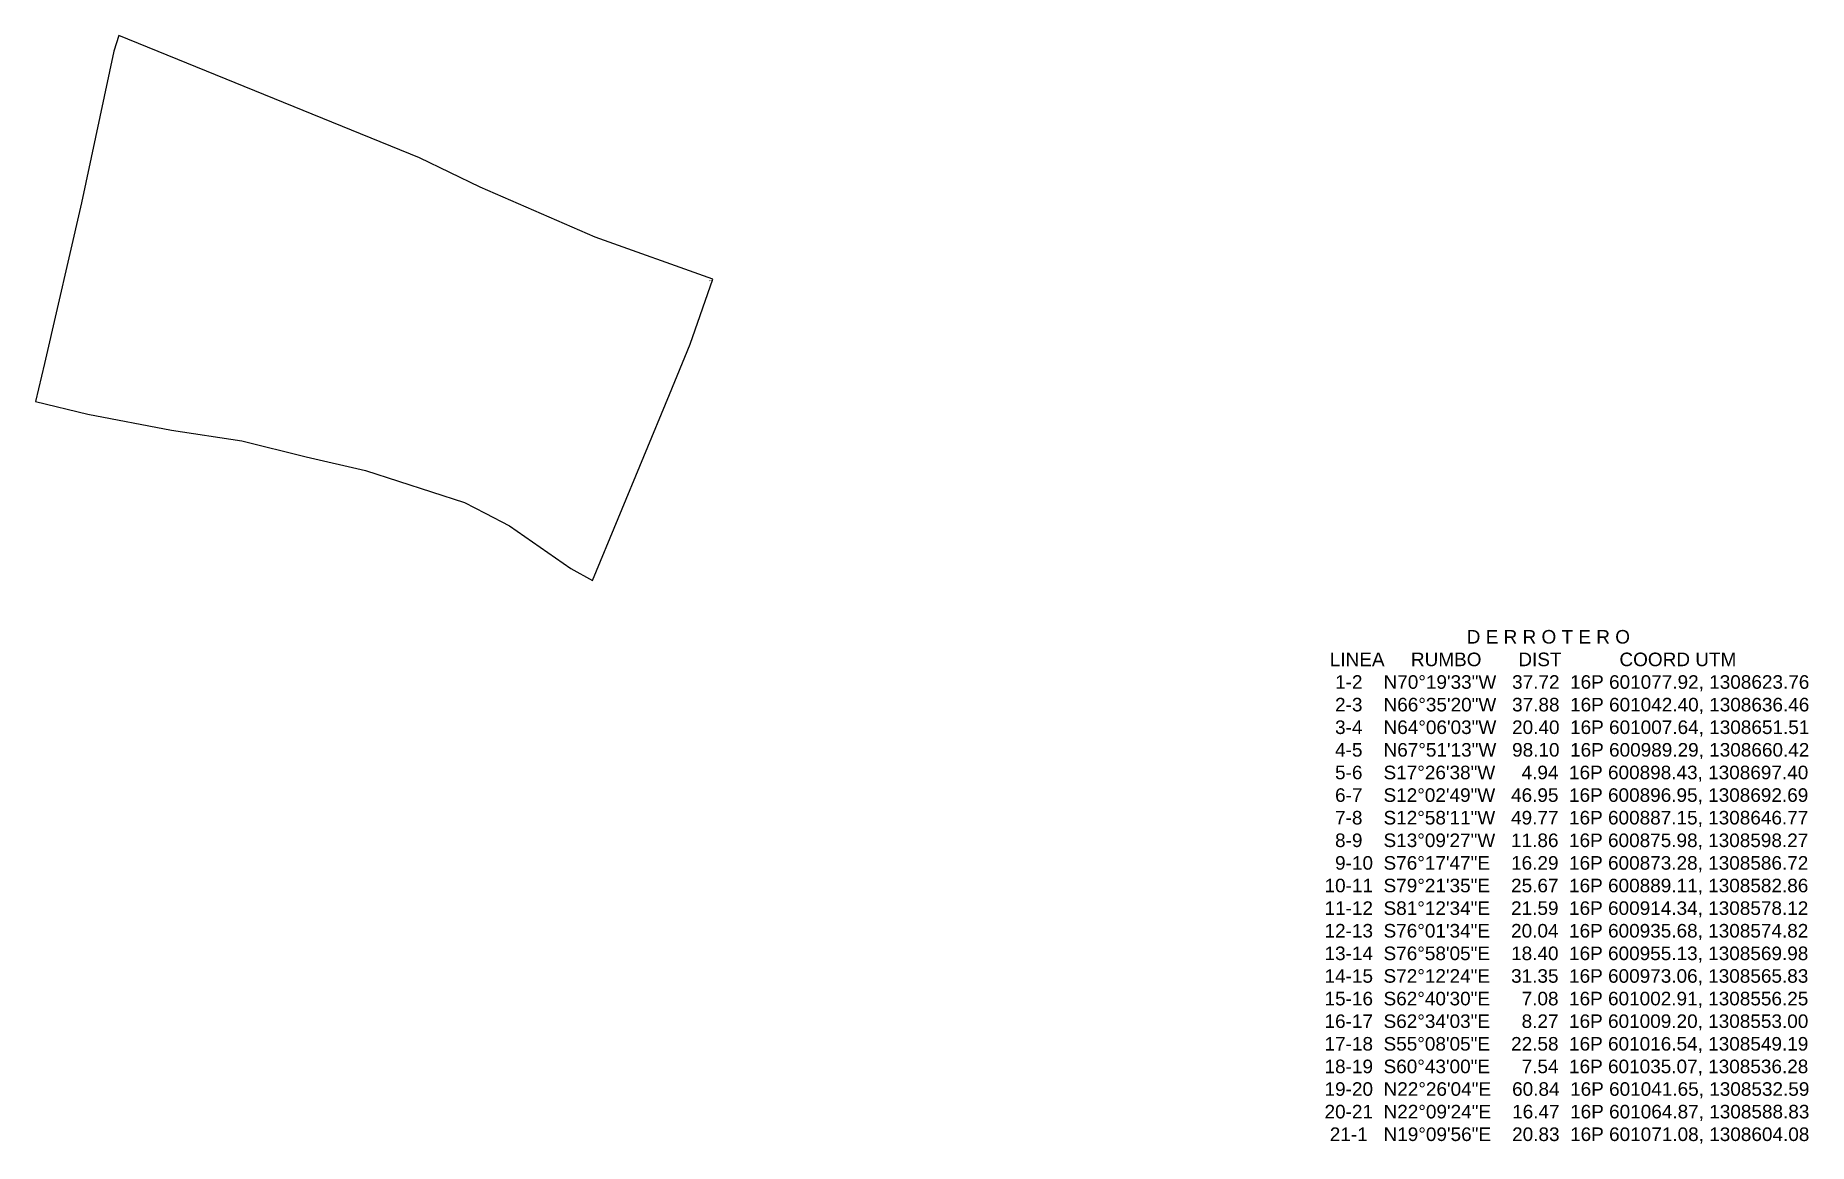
# Model space of a CAD drawing. Header units: millimetres. Extents: x 600873 to 601409, y 1308362 to 1308697.
import ezdxf
from ezdxf.enums import TextEntityAlignment as Align

# ---------------------------------------------------------------- set-up
doc = ezdxf.new("R2010")
doc.units = ezdxf.units.MM
doc.styles.get("Standard").update_dxf_attribs({"font": 'arial.ttf'})

msp = doc.modelspace()

# ---------------------------------------------------------------- linework, layer by layer
msp.add_lwpolyline([(601077.92, 1308623.76), (601042.4, 1308636.46), (601007.64, 1308651.51), (600989.29, 1308660.42), (600898.43, 1308697.4), (600896.95, 1308692.69), (600887.15, 1308646.77), (600875.98, 1308598.27), (600873.28, 1308586.72), (600889.11, 1308582.86), (600914.34, 1308578.12), (600935.68, 1308574.82), (600955.13, 1308569.98), (600973.06, 1308565.83), (601002.91, 1308556.25), (601009.2, 1308553), (601016.54, 1308549.19), (601035.07, 1308536.28), (601041.65, 1308532.59), (601064.87, 1308588.83), (601071.08, 1308604.08)], close=True)

# ---------------------------------------------------------------- texts
msp.add_text('1', height=1, rotation=90).set_placement((601076.92, 1308623.67), align=Align.TOP_RIGHT)
at = {"insert": (601261.22, 1308517.66), "char_height": 4.1007, "width": 153.5879, "attachment_point": 1}
msp.add_mtext('                            D E R R O T E R O\\P  LINEA     RUMBO       DIST           COORD UTM\\P   1-2    N70°19\'33"W   37.72  16P 601077.92, 1308623.76\\P   2-3    N66°35\'20"W   37.88  16P 601042.40, 1308636.46\\P   3-4    N64°06\'03"W   20.40  16P 601007.64, 1308651.51\\P   4-5    N67°51\'13"W   98.10  16P 600989.29, 1308660.42\\P   5-6    S17°26\'38"W     4.94  16P 600898.43, 1308697.40\\P   6-7    S12°02\'49"W   46.95  16P 600896.95, 1308692.69\\P   7-8    S12°58\'11"W   49.77  16P 600887.15, 1308646.77\\P   8-9    S13°09\'27"W   11.86  16P 600875.98, 1308598.27\\P   9-10  S76°17\'47"E    16.29  16P 600873.28, 1308586.72\\P 10-11  S79°21\'35"E    25.67  16P 600889.11, 1308582.86\\P 11-12  S81°12\'34"E    21.59  16P 600914.34, 1308578.12\\P 12-13  S76°01\'34"E    20.04  16P 600935.68, 1308574.82\\P 13-14  S76°58\'05"E    18.40  16P 600955.13, 1308569.98\\P 14-15  S72°12\'24"E    31.35  16P 600973.06, 1308565.83\\P 15-16  S62°40\'30"E      7.08  16P 601002.91, 1308556.25\\P 16-17  S62°34\'03"E      8.27  16P 601009.20, 1308553.00\\P 17-18  S55°08\'05"E    22.58  16P 601016.54, 1308549.19\\P 18-19  S60°43\'00"E      7.54  16P 601035.07, 1308536.28\\P 19-20  N22°26\'04"E    60.84  16P 601041.65, 1308532.59\\P 20-21  N22°09\'24"E    16.47  16P 601064.87, 1308588.83\\P  21-1   N19°09\'56"E    20.83  16P 601071.08, 1308604.08', dxfattribs=at)

doc.saveas('drawing.dxf')
